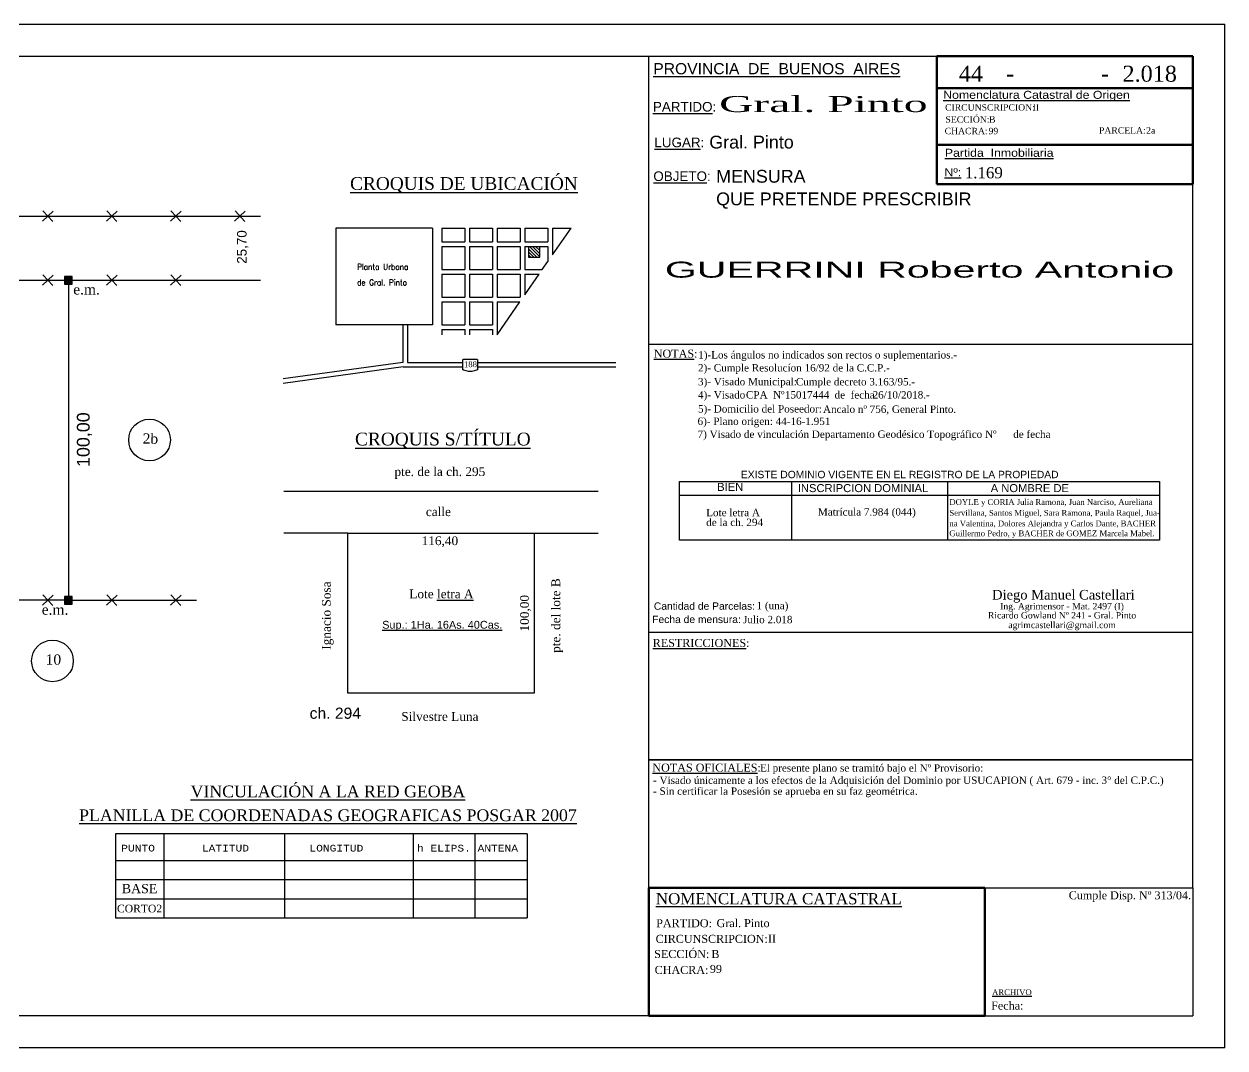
# Model space of a CAD drawing. Header units: metres. Extents: x 6347914 to 6348703, y 6121556 to 6121876.
# Drawn here: x 6348328.2 to 6348703.4, y 6121555.6 to 6121875.6 of the extents above; entities that cross this region are included whole.
import ezdxf
from ezdxf.enums import TextEntityAlignment as Align

# ---------------------------------------------------------------- set-up
doc = ezdxf.new("R2010")
doc.units = ezdxf.units.M
doc.linetypes.add('DASHED', pattern=[0.75, 0.5, -0.25])
doc.layers.get('0').update_dxf_attribs({"linetype": 'CONTINUOUS'})
for name, color, linetype in [('0K-UBICACION', 7, 'CONTINUOUS'), ('CARATULA', 7, 'CONTINUOUS'), ('COTAS', 134, 'CONTINUOUS'), ('CROQUIS', 2, 'CONTINUOUS'), ('Cuadricula', 210, 'CONTINUOUS'), ('manz2', 90, 'CONTINUOUS'), ('Mensura', 7, 'CONTINUOUS')]:
    doc.layers.add(name, color=color, linetype=linetype)
doc.styles.add('ARIAL', font='arial.ttf')
doc.styles.add('Mensura_medio', font='arial.ttf', dxfattribs={"height": 1})
doc.styles.add('ROMANS', font='romans.shx', dxfattribs={"height": 2.5})
doc.styles.get("Standard").update_dxf_attribs({"font": 'times.ttf'})
doc.styles.add('style1', font='arial.ttf', dxfattribs={"height": 1})
doc.styles.add('Time New Roman', font='times.ttf')
doc.styles.add('Times New Roman', font='times.ttf')

# ---------------------------------------------------------------- blocks, each defined once
blk = doc.blocks.new('MENSUSUCAP-V3-MA')
at = {"layer": 'CARATULA', "color": 8}
for p, q in [((0, 90), (170, 90)), ((0, 0), (0, 90)), ((170, 0), (170, 90)), ((0, 0), (170, 0))]:
    blk.add_line(p, q, dxfattribs=at)
at = {"layer": 'CARATULA', "color": 2}
for s, height, style, p in [('%%UNOTAS%%U:', 2.5, 'Time New Roman', (1.54, 85.74)), ('Cantidad de Parcelas:', 2.3, 'ARIAL', (1.56, 6.95)), ('Fecha de mensura:', 2.3, 'ARIAL', (1.05, 2.79))]:
    blk.add_text(s, height=height, dxfattribs=dict(at, style=style)).set_placement(p)
at = {"layer": 'CARATULA', "color": 3, "style": 'Time New Roman'}
for s, p in [('2)- Cumple Resolucíon 16/92 de la C.C.P.-', (15.36, 81.42)), ('3)- Visado Municipal:', (15.36, 77.09)), ('4)- Visado          Nº                  de  fecha', (15.36, 72.97)), ('5)- Domicilio del Poseedor:', (15.36, 68.59))]:
    blk.add_text(s, height=2.3, dxfattribs=at).set_placement(p)
at = {"layer": 'CARATULA', "color": 3, "style": 'Time New Roman', "flags": 4}
for tag, p in [('NOTA1', (15.43, 85.47)), ('VISADOMUNICIPALNº', (45.93, 77.06)), ('CPA/CPI', (30.34, 72.97)), ('NºDEVISADO', (43.58, 72.97)), ('FECHADEVISADO', (74, 72.97)), ('DOMICILIOPROPIETARIO', (54.41, 68.48)), ('NOTA06', (15.22, 64.71)), ('NOTA07', (15.22, 60.66)), ('NOTA08', (15.22, 56.89)), ('NOTA09', (15.22, 52.93)), ('NOTA10', (15.22, 49.16)), ('NOTA11', (15.22, 45.41)), ('NOTA12', (15.22, 41.6)), ('NOTA13', (15.22, 37.73)), ('NOTA14', (15.22, 34.37)), ('NOTA15', (15.22, 30.83)), ('NOTA16', (15.22, 27.59)), ('NOTA17', (15.22, 24.04)), ('NOTA18', (15.22, 20.6)), ('CANTIDADPARCELAS', (33.66, 7.11)), ('FECHAMENSURA', (29.43, 2.74))]:
    blk.add_attdef(tag, p, '', height=2.3, dxfattribs=at)
at = {"layer": 'CARATULA', "color": 4, "style": 'Time New Roman', "flags": 4}
blk.add_attdef('NOMBREPROFESIONAL', text='', height=3, dxfattribs=at).set_placement((129.51, 10.15), align=Align.CENTER)
at = {"layer": 'CARATULA', "color": 2, "style": 'Time New Roman', "flags": 4}
for tag, p in [('TITULO-MATRICULANº', (129.09, 7.06)), ('DOMICILIOPROFESIONAL', (129.09, 4.22)), ('E-MAIL', (129.09, 1.2))]:
    blk.add_attdef(tag, text='', height=2, dxfattribs=at).set_placement(p, align=Align.CENTER)
blk = doc.blocks.new('MENS-V4-MA')
at = {"layer": 'CARATULA', "color": 8}
for p, q in [((0, 40), (170, 40)), ((0, 40), (170, 40)), ((0, 0), (0, 40)), ((170, 0), (170, 40)), ((0, 0), (170, 0)), ((170, 0), (0, 0))]:
    blk.add_line(p, q, dxfattribs=at)
at = {"layer": 'CARATULA', "color": 2, "style": 'Time New Roman'}
blk.add_text('%%uRESTRICCIONES%%U:', height=2.5, dxfattribs=at).set_placement((1.22, 35.33))
at = {"layer": 'CARATULA', "color": 3, "style": 'Time New Roman', "flags": 4}
for tag, p in [('RESTRICCION01', (1.84, 30.77)), ('RESTRICCION02', (1.84, 27.01)), ('RESTRICCION03', (1.84, 23.14)), ('RESTRICCION04', (1.84, 19.26)), ('RESTRICCION05', (1.84, 15.34)), ('RESTRICCION06', (1.84, 11.47)), ('RESTRICCION07', (1.84, 7.56)), ('RESTRICCION08', (1.84, 3.65))]:
    blk.add_attdef(tag, p, '', height=2.3, dxfattribs=at)
blk = doc.blocks.new('MENS-V6-MA')
at = {"layer": 'CARATULA', "color": 8, "lineweight": 80}
for p, q in [((105, 40), (0, 40)), ((0, 40), (0, 0)), ((105, 0), (105, 40)), ((105, 0), (0, 0))]:
    blk.add_line(p, q, dxfattribs=at)
at = {"layer": 'CARATULA', "color": 3, "style": 'Time New Roman'}
blk.add_text('%%UNOMENCLATURA CATASTRAL', height=3.5, dxfattribs=at).set_placement((2.19, 34.89))
at = {"layer": 'CARATULA', "color": 2, "linetype": 'Continuous', "lineweight": 25, "style": 'Times New Roman'}
for s, p in [('PARTIDO:', (2.29, 27.74)), ('CIRCUNSCRIPCION:', (2.12, 22.86))]:
    blk.add_text(s, height=2.5, dxfattribs=at).set_placement(p)
at = {"layer": 'CARATULA', "color": 3, "linetype": 'Continuous', "lineweight": 25, "style": 'Times New Roman'}
for tag, p in [('EXALTACION_DE_LA_CRUZ_XXXXXXX', (21.16, 27.76)), ('XXXXX', (86.53, 27.9)), ('XXXX', (37.22, 22.92)), ('XXXXXX', (86.31, 22.76)), ('XXX', (19.53, 18.12)), ('XXXXXX', (86.28, 17.66)), ('XXXXX', (20.19, 13.15)), ('XXXXXX', (17.83, 8.07))]:
    blk.add_attdef(tag, p, '', height=2.5, dxfattribs=at)
at = {"layer": 'CARATULA', "color": 2, "linetype": 'Continuous', "lineweight": 25, "style": 'Times New Roman'}
for tag, p in [('FRACCIÓN:', (65.91, 27.9)), ('PARCELA:', (65.67, 17.66)), ('CHACRA:', (1.82, 13.15))]:
    blk.add_attdef(tag, p, '', height=2.5, dxfattribs=at)
for tag, p in [('MANZANA:', (85.78, 22.76)), ('SECCIÓN:', (18.87, 18.12)), ('QUINTA:', (17.37, 8.07))]:
    blk.add_attdef(tag, text='', height=2.5, dxfattribs=at).set_placement(p, align=Align.RIGHT)
at = {"layer": 'CARATULA', "color": 3, "style": 'Time New Roman', "flags": 4}
blk.add_attdef('LOCALIDADFECHA', (3.81, 2.82), '', height=2.2, dxfattribs=at)
blk = doc.blocks.new('MENSUSUCAP-V5-MA')
at = {"color": 8}
for p, q in [((0, 0), (170, 0)), ((0, -40), (0, 0)), ((170, -40), (170, 0)), ((0, 0), (170, 0)), ((0, -40), (170, -40))]:
    blk.add_line(p, q, dxfattribs=at)
at = {"layer": 'CARATULA', "color": 2, "style": 'Time New Roman'}
blk.add_text('%%UNOTAS OFICIALES%%U:', height=2.5, dxfattribs=at).set_placement((1.1, -3.64))
at = {"layer": 'CARATULA', "color": 3, "style": 'Time New Roman'}
for s, p in [('El presente plano se tramitó bajo el Nº Provisorio:', (34.73, -3.64)), ('- Visado únicamente a los efectos de la Adquisición del Dominio por USUCAPION ( Art. 679 - inc. 3%%d del C.P.C.)', (1.32, -7.47)), ('- Sin certificar la Posesión se aprueba en su faz geométrica.', (1.32, -10.88))]:
    blk.add_text(s, height=2.3, dxfattribs=at).set_placement(p)
at = {"layer": 'CARATULA', "color": 3, "style": 'Time New Roman', "flags": 4}
for tag, p in [('NROPROVISORIO', (103.39, -3.62)), ('NOTAOFICIAL01', (1.43, -14.68)), ('NOTAOFICIAL02', (1.64, -18.43)), ('NOTAOFICIAL03', (1.64, -21.91)), ('NOTAOFICIAL04', (1.64, -25.43)), ('NOTAOFICIAL05', (1.63, -29.16)), ('NOTAOFICIAL06', (1.64, -33.02)), ('NOTAOFICIAL07', (1.64, -36.85))]:
    blk.add_attdef(tag, p, '', height=2.3, dxfattribs=at)
blk = doc.blocks.new('MENS-V7-MA')
at = {"layer": 'CARATULA', "color": 8}
for p, q in [((0, 40), (65, 40)), ((0, 40), (0, 0)), ((65, 40), (65, 0)), ((0, 0), (65, 0))]:
    blk.add_line(p, q, dxfattribs=at)
at = {"layer": 'CARATULA', "color": 3, "style": 'Time New Roman'}
blk.add_text('%%uARCHIVO', height=1.8, dxfattribs=at).set_placement((2.24, 6.53))
at = {"layer": 'CARATULA', "color": 2, "style": 'Time New Roman'}
blk.add_text('Fecha:', height=2.5, dxfattribs=at).set_placement((1.95, 2))
at = {"layer": 'CARATULA', "color": 3, "insert": (26.2, 38.97), "char_height": 2.5, "width": 38.7986, "attachment_point": 1}
blk.add_mtext('\\fRomantic|b0|i0|c2|p2;\\C2;Cumple Disp. Nº 313/04.', dxfattribs=at)
at = {"layer": 'CARATULA', "color": 3, "style": 'Time New Roman', "flags": 4}
blk.add_attdef('FILEFECHA', (11.72, 1.86), '', height=2.5, dxfattribs=at)
blk = doc.blocks.new('MENSUSUCAP-V1-MA')
at = {"layer": 'CARATULA', "color": 8}
for p, q in [((0, 90), (90, 90)), ((0, 0), (0, 90)), ((90, 50), (90, 90)), ((90, 50), (170, 50)), ((170, 0), (170, 50)), ((0, 0), (170, 0))]:
    blk.add_line(p, q, dxfattribs=at)
at = {"layer": 'CARATULA', "color": 2, "style": 'ARIAL'}
for s, height, p in [('%%uPROVINCIA  DE  BUENOS  AIRES', 3.5, (1.39, 84.29)), ('%%uPARTIDO%%U:', 3, (1.27, 72.64)), ('%%uLUGAR%%U:', 3, (1.72, 61.5)), ('%%uOBJETO%%U:', 3, (1.4, 50.94))]:
    blk.add_text(s, height=height, dxfattribs=at).set_placement(p)
at = {"layer": 'CARATULA', "color": 3, "style": 'ARIAL'}
for s, p in [('MENSURA', (21.02, 50.41)), ('QUE PRETENDE PRESCRIBIR', (21.02, 43.35))]:
    blk.add_text(s, height=4, dxfattribs=at).set_placement(p)
at = {"layer": 'CARATULA', "color": 3, "style": 'Time New Roman', "width": 8.819893, "flags": 4}
blk.add_attdef('PARTIDO', text='', height=5, dxfattribs=at).set_placement((21.95, 72.49), (87.07, 72.49), align=Align.FIT)
at = {"layer": 'CARATULA', "color": 3, "style": 'ARIAL', "flags": 4}
blk.add_attdef('LUGAR', (18.87, 61.1), '', height=4, dxfattribs=at)
at = {"layer": 'CARATULA', "color": 6, "style": 'ARIAL', "flags": 4}
for tag, width, p, p2 in [('POSEEDOR-RENGLÓN1', 20.253992, (5, 30.76), (162.36, 30.76)), ('POSEEDOR-RENGLÓN2', 20.48133, (5, 20.74), (164.12, 20.74)), ('POSEEDOR-RENGLÓN3', 20.538165, (5, 8.44), (164.57, 8.44))]:
    blk.add_attdef(tag, text='', height=5, dxfattribs=dict(at, width=width)).set_placement(p, p2, align=Align.FIT)
blk = doc.blocks.new('MENS-V2-MA')
at = {"layer": 'CARATULA', "color": 8, "lineweight": 80}
for p, q in [((0, 40), (80, 40)), ((0, 40), (0, 0)), ((80, 40), (80, 0)), ((80, 30), (0, 30)), ((0, 12.26), (80, 12.26)), ((0, 0), (80, 0))]:
    blk.add_line(p, q, dxfattribs=at)
at = {"layer": 'CARATULA', "color": 3, "style": 'Time New Roman'}
for p in [(21.63, 32.04), (51.25, 32.04)]:
    blk.add_text('-', height=5, dxfattribs=at).set_placement(p)
at = {"layer": 'CARATULA', "color": 2, "style": 'ARIAL', "width": 1.1}
for s, p in [('%%uNomenclatura Catastral de Origen', (1.97, 26.62)), ('%%uPartida  Inmobiliaria', (2.48, 8.5)), ('%%UNº:', (2.35, 2.41))]:
    blk.add_text(s, height=2.5, dxfattribs=at).set_placement(p)
at = {"layer": 'CARATULA', "color": 2, "lineweight": 25, "style": 'Times New Roman'}
blk.add_text('CIRCUNSCRIPCION:', height=2, dxfattribs=at).set_placement((2.55, 22.94))
at = {"layer": 'CARATULA', "color": 3, "style": 'Time New Roman'}
for tag, p in [('XXX', (10.62, 31.97)), ('XXXX', (37.84, 31.97)), ('XXXX', (66.48, 31.97))]:
    blk.add_attdef(tag, text='', height=5, dxfattribs=at).set_placement(p, align=Align.CENTER)
at = {"layer": 'CARATULA', "color": 3, "linetype": 'Continuous', "lineweight": 25, "style": 'Times New Roman'}
for tag, p, height in [('XXXX', (29.92, 22.95), 2), ('XXXXX', (66.74, 23.08), 2), ('XXXXX', (16.28, 19.18), 2), ('XXXXX', (66.65, 19.49), 2), ('XXXXX', (16.15, 15.57), 2), ('XXXXXX', (66.72, 15.75), 2), ('1234567890123456789012345', (8.71, 1.78), 3.5)]:
    blk.add_attdef(tag, p, '', height=height, dxfattribs=at)
at = {"layer": 'CARATULA', "color": 2, "linetype": 'Continuous', "lineweight": 25, "style": 'Times New Roman'}
for tag, p in [('FRACCIÓN:', (50.63, 23.08)), ('SECCIÓN:', (2.41, 19.18)), ('MANZANA:', (50.45, 19.49)), ('CHACRA:', (2.41, 15.57)), ('PARCELA:', (50.63, 15.75))]:
    blk.add_attdef(tag, p, '', height=2, dxfattribs=at)
blk = doc.blocks.new('CUADRO')
at = {"layer": 'CARATULA', "color": 8}
for p, q in [((0, 18.34), (150, 18.34)), ((0, 0), (0, 18.34)), ((35, 18.34), (35, 0)), ((83.69, 18.34), (83.69, 0)), ((150, 18.34), (150, 0)), ((0, 14), (150, 14)), ((150, 0), (0, 0))]:
    blk.add_line(p, q, dxfattribs=at)
at = {"layer": 'CARATULA', "color": 2, "style": 'ARIAL'}
for s, height, p in [('EXISTE DOMINIO VIGENTE EN EL REGISTRO DE LA PROPIEDAD', 2.3, (19.16, 19.33)), ('BIEN', 2.5, (11.76, 15.35)), ('INSCRIPCION DOMINIAL', 2.5, (36.95, 14.98)), ('A NOMBRE DE', 2.5, (97.22, 14.98))]:
    blk.add_text(s, height=height, dxfattribs=at).set_placement(p)
at = {"layer": 'CARATULA', "color": 3, "style": 'Time New Roman', "flags": 4}
for tag, p in [('BIENRENGLON01', (1.3, 10.55)), ('INSCRIPCIONDOMINIAL01', (37.14, 10.94)), ('ANOMBREDE01', (84.29, 10.98)), ('BIENRENGLON02', (1.38, 7.44)), ('INSCRIPCIONDOMINIAL02', (37.14, 7.64)), ('ANOMBREDE02', (84.29, 7.59)), ('BIENRENGLON03', (1.38, 4.37)), ('INSCRIPCIONDOMINIAL03', (37.14, 4.45)), ('ANOMBREDE03', (84.29, 4.28)), ('BIENRENGLON04', (1.38, 1.31)), ('INSCRIPCIONDOMINIAL04', (37.14, 1.26)), ('ANOMBREDE04', (84.29, 1.18))]:
    blk.add_attdef(tag, p, '', height=2.3, dxfattribs=at)

msp = doc.modelspace()

# ---------------------------------------------------------------- hatches: boundary and pattern name
h = msp.add_hatch()
h.set_pattern_fill('ANSI31', color=1, scale=0.02, style=0)
h.set_pattern_definition([(45, (6348505.816535, 6121315.689225), (-0.044901281, 0.044901281), [])])
h.paths.add_polyline_path([(6348342.03, 6121795.56), (6348342.03, 6121796.76), (6348340.83, 6121796.76), (6348340.83, 6121794.36), (6348342.03, 6121794.36)])
h.paths.add_polyline_path([(6348343.23, 6121795.56), (6348342.03, 6121795.56), (6348342.03, 6121794.36), (6348343.23, 6121794.36)])
h.paths.add_polyline_path([(6348343.23, 6121796.76), (6348342.03, 6121796.76), (6348342.03, 6121795.56), (6348343.23, 6121795.56)])
h = msp.add_hatch()
h.set_pattern_fill('ANSI31', color=1, scale=0.02, style=0)
h.set_pattern_definition([(45, (6348505.816535, 6121215.689225), (-0.044901281, 0.044901281), [])])
h.paths.add_polyline_path([(6348342.03, 6121695.56), (6348342.03, 6121696.76), (6348340.83, 6121696.76), (6348340.83, 6121694.36), (6348342.03, 6121694.36)])
h.paths.add_polyline_path([(6348343.23, 6121695.56), (6348342.03, 6121695.56), (6348342.03, 6121694.36), (6348343.23, 6121694.36)])
h.paths.add_polyline_path([(6348343.23, 6121696.76), (6348342.03, 6121696.76), (6348342.03, 6121695.56), (6348343.23, 6121695.56)])
at = {"layer": 'Cuadricula'}
h = msp.add_hatch(dxfattribs=at)
h.set_pattern_fill('ANSI31', color=1, scale=0.216, angle=90, style=0)
h.set_pattern_definition([(135, (863091.3318, 833175.67714), (-0.48493383054, -0.48493383054), [])])
h.paths.add_polyline_path([(6348485.77, 6121802.76), (6348489.28, 6121802.76), (6348489.28, 6121806.08), (6348485.77, 6121806.08)])

# ---------------------------------------------------------------- linework, layer by layer
at = {"color": 2}
for p, q in [((6348343.23, 6121794.36), (6348343.23, 6121796.76)), ((6348340.83, 6121794.36), (6348343.23, 6121794.36)), ((6348340.83, 6121694.36), (6348343.23, 6121694.36)), ((6348343.23, 6121694.36), (6348343.23, 6121696.76))]:
    msp.add_line(p, q, dxfattribs=at)
for points in [[(6348343.23, 6121796.76), (6348340.83, 6121796.76), (6348340.83, 6121794.36), (6348343.23, 6121794.36)], [(6348343.23, 6121696.76), (6348340.83, 6121696.76), (6348340.83, 6121694.36), (6348343.23, 6121694.36)]]:
    msp.add_lwpolyline(points, close=True, dxfattribs=at)
for centre in [(6348367.38, 6121745.63), (6348337.06, 6121676.59)]:
    msp.add_circle(centre, 6.51, dxfattribs=at)
at = {"layer": '0K-UBICACION', "color": 2}
for p, q in [((6348165.63, 6121815.56), (6348402.03, 6121815.56)), ((6348485.77, 6121806.08), (6348485.77, 6121802.76)), ((6348485.77, 6121806.08), (6348489.28, 6121806.08)), ((6348485.77, 6121802.76), (6348489.28, 6121802.76)), ((6348489.28, 6121802.76), (6348489.28, 6121806.08)), ((6348342.03, 6121795.56), (6348402.03, 6121795.56)), ((6348409.38, 6121729.68), (6348507.58, 6121729.68)), ((6348429.38, 6121716.55), (6348409.38, 6121716.55)), ((6348487.58, 6121716.55), (6348507.58, 6121716.55)), ((6348342.03, 6121695.56), (6348382.03, 6121695.56))]:
    msp.add_line(p, q, dxfattribs=at)
at = {"layer": '0K-UBICACION', "color": 1}
for p, q in [((6348333.97, 6121814.03), (6348337.27, 6121817.09)), ((6348337.15, 6121813.91), (6348334.09, 6121817.21)), ((6348353.97, 6121814.03), (6348357.27, 6121817.09)), ((6348357.15, 6121813.91), (6348354.09, 6121817.21)), ((6348373.97, 6121814.03), (6348377.27, 6121817.09)), ((6348377.15, 6121813.91), (6348374.09, 6121817.21)), ((6348393.97, 6121814.03), (6348397.27, 6121817.09)), ((6348397.15, 6121813.91), (6348394.09, 6121817.21)), ((6348455.82, 6121811.84), (6348425.58, 6121811.84)), ((6348425.58, 6121811.84), (6348425.58, 6121781.6)), ((6348455.82, 6121811.84), (6348455.82, 6121781.6)), ((6348458.7, 6121811.84), (6348458.7, 6121807.52)), ((6348458.7, 6121811.84), (6348465.9, 6121811.84)), ((6348465.9, 6121811.84), (6348465.9, 6121807.52)), ((6348467.34, 6121811.84), (6348467.34, 6121807.52)), ((6348467.34, 6121811.84), (6348474.54, 6121811.84)), ((6348474.54, 6121811.84), (6348474.54, 6121807.52)), ((6348475.98, 6121811.84), (6348475.98, 6121807.52)), ((6348475.98, 6121811.84), (6348483.18, 6121811.84)), ((6348483.18, 6121811.84), (6348483.18, 6121807.52)), ((6348484.62, 6121811.84), (6348484.62, 6121807.52)), ((6348484.62, 6121811.84), (6348491.82, 6121811.84)), ((6348491.82, 6121811.84), (6348491.82, 6121807.52)), ((6348493.26, 6121811.84), (6348493.26, 6121803.44)), ((6348493.26, 6121811.84), (6348499.08, 6121811.84)), ((6348493.26, 6121803.44), (6348499.08, 6121811.84)), ((6348458.7, 6121807.52), (6348465.9, 6121807.52)), ((6348467.34, 6121807.52), (6348474.54, 6121807.52)), ((6348475.98, 6121807.52), (6348483.18, 6121807.52)), ((6348484.62, 6121807.52), (6348491.82, 6121807.52)), ((6348458.7, 6121806.08), (6348458.7, 6121798.88)), ((6348458.7, 6121806.08), (6348465.9, 6121806.08)), ((6348465.9, 6121806.08), (6348465.9, 6121798.88)), ((6348467.34, 6121806.08), (6348467.34, 6121798.88)), ((6348467.34, 6121806.08), (6348474.54, 6121806.08)), ((6348474.54, 6121806.08), (6348474.54, 6121798.88)), ((6348475.98, 6121806.08), (6348475.98, 6121798.88)), ((6348475.98, 6121806.08), (6348483.18, 6121806.08)), ((6348483.18, 6121806.08), (6348483.18, 6121798.88)), ((6348484.62, 6121806.08), (6348484.62, 6121798.88)), ((6348484.62, 6121806.08), (6348485.77, 6121806.08)), ((6348489.28, 6121806.08), (6348491.82, 6121806.08)), ((6348491.82, 6121806.08), (6348491.82, 6121801.36)), ((6348490.1, 6121798.88), (6348491.82, 6121801.36)), ((6348333.97, 6121794.03), (6348337.27, 6121797.09)), ((6348337.15, 6121793.91), (6348334.09, 6121797.21)), ((6348353.97, 6121794.03), (6348357.27, 6121797.09)), ((6348357.15, 6121793.91), (6348354.09, 6121797.21)), ((6348373.97, 6121794.03), (6348377.27, 6121797.09)), ((6348377.15, 6121793.91), (6348374.09, 6121797.21)), ((6348458.7, 6121798.88), (6348465.9, 6121798.88)), ((6348458.7, 6121797.44), (6348458.7, 6121790.24)), ((6348458.7, 6121797.44), (6348465.9, 6121797.44)), ((6348465.9, 6121797.44), (6348465.9, 6121790.24)), ((6348467.34, 6121798.88), (6348474.54, 6121798.88)), ((6348467.34, 6121797.44), (6348467.34, 6121790.24)), ((6348467.34, 6121797.44), (6348474.54, 6121797.44)), ((6348474.54, 6121797.44), (6348474.54, 6121790.24)), ((6348475.98, 6121798.88), (6348483.18, 6121798.88)), ((6348475.98, 6121797.44), (6348475.98, 6121790.24)), ((6348475.98, 6121797.44), (6348483.18, 6121797.44)), ((6348483.18, 6121797.44), (6348483.18, 6121790.24)), ((6348484.62, 6121798.88), (6348490.1, 6121798.88)), ((6348484.62, 6121797.44), (6348484.62, 6121790.97)), ((6348484.62, 6121797.44), (6348489.1, 6121797.44)), ((6348484.62, 6121790.97), (6348489.1, 6121797.44)), ((6348458.7, 6121790.24), (6348465.9, 6121790.24)), ((6348458.7, 6121788.8), (6348458.7, 6121781.6)), ((6348458.7, 6121788.8), (6348465.9, 6121788.8)), ((6348465.9, 6121788.8), (6348465.9, 6121781.6)), ((6348467.34, 6121790.24), (6348474.54, 6121790.24)), ((6348467.34, 6121788.8), (6348467.34, 6121781.6)), ((6348467.34, 6121788.8), (6348474.54, 6121788.8)), ((6348474.54, 6121788.8), (6348474.54, 6121781.6)), ((6348475.98, 6121790.24), (6348483.18, 6121790.24)), ((6348475.98, 6121788.8), (6348475.98, 6121778.5)), ((6348475.98, 6121778.5), (6348483.11, 6121788.8)), ((6348475.98, 6121788.8), (6348483.11, 6121788.8)), ((6348455.82, 6121781.6), (6348425.58, 6121781.6)), ((6348446.51, 6121781.6), (6348446.51, 6121769.89)), ((6348447.95, 6121781.6), (6348447.95, 6121769.89)), ((6348458.7, 6121781.6), (6348465.9, 6121781.6)), ((6348467.34, 6121781.6), (6348474.54, 6121781.6)), ((6348458.7, 6121780.16), (6348465.9, 6121780.16)), ((6348458.7, 6121780.16), (6348458.7, 6121778.5)), ((6348465.9, 6121780.16), (6348465.9, 6121778.5)), ((6348467.34, 6121780.16), (6348474.54, 6121780.16)), ((6348467.34, 6121780.16), (6348467.34, 6121778.5)), ((6348474.54, 6121780.16), (6348474.54, 6121778.5)), ((6348446.51, 6121769.89), (6348409.12, 6121764.76)), ((6348447.95, 6121769.89), (6348465.27, 6121769.89)), ((6348469.83, 6121769.89), (6348513.06, 6121769.89)), ((6348446.61, 6121768.45), (6348409.12, 6121763.31)), ((6348446.61, 6121768.45), (6348465.27, 6121768.45)), ((6348469.83, 6121768.45), (6348513.06, 6121768.45)), ((6348333.97, 6121694.03), (6348337.27, 6121697.09)), ((6348337.15, 6121693.91), (6348334.09, 6121697.21)), ((6348353.97, 6121694.03), (6348357.27, 6121697.09)), ((6348357.15, 6121693.91), (6348354.09, 6121697.21)), ((6348373.97, 6121694.03), (6348377.27, 6121697.09)), ((6348377.15, 6121693.91), (6348374.09, 6121697.21))]:
    msp.add_line(p, q, dxfattribs=at)
at = {"layer": '0K-UBICACION', "color": 5}
for p, q in [((6348225.63, 6121795.56), (6348342.03, 6121795.56)), ((6348342.03, 6121795.56), (6348342.03, 6121695.56)), ((6348429.38, 6121716.55), (6348487.58, 6121716.55)), ((6348429.38, 6121666.55), (6348429.38, 6121716.55)), ((6348487.58, 6121716.55), (6348487.58, 6121666.55)), ((6348342.03, 6121695.56), (6348225.63, 6121695.56)), ((6348487.58, 6121666.55), (6348429.38, 6121666.55))]:
    msp.add_line(p, q, dxfattribs=at)
at = {"layer": '0K-UBICACION', "color": 1}
msp.add_lwpolyline([(6348465.27, 6121770.64, -0.414214), (6348465.53, 6121770.9), (6348469.57, 6121770.9, -0.414214), (6348469.83, 6121770.64), (6348469.83, 6121767.7, -0.414214), (6348469.57, 6121767.44), (6348468.05, 6121767.08, -0.118312), (6348467.05, 6121767.08), (6348465.53, 6121767.44, -0.414214), (6348465.27, 6121767.7)], format="xyb", close=True, dxfattribs=at)
at = {"layer": 'CARATULA', "color": 1}
msp.add_line((6348123.39, 6121875.62), (6348523.39, 6121875.62), dxfattribs=at)
at = {"layer": 'CARATULA', "color": 1, "linetype": 'Continuous'}
for p, q in [((6348523.39, 6121875.62), (6348703.39, 6121875.62)), ((6348703.39, 6121555.62), (6348703.39, 6121875.62)), ((6348523.39, 6121555.62), (6348123.39, 6121555.62)), ((6348703.39, 6121555.62), (6348523.39, 6121555.62))]:
    msp.add_line(p, q, dxfattribs=at)
at = {"layer": 'CARATULA', "color": 8, "linetype": 'Continuous'}
for p, q in [((6348163.39, 6121865.62), (6348523.39, 6121865.62)), ((6348523.39, 6121565.62), (6348163.39, 6121565.62))]:
    msp.add_line(p, q, dxfattribs=at)
at = {"layer": 'Cuadricula', "color": 2}
for p, q in [((6348485.42, 6121622.54), (6348356.74, 6121622.54)), ((6348356.74, 6121622.54), (6348356.74, 6121596.25)), ((6348371.89, 6121622.54), (6348371.89, 6121596.25)), ((6348409.55, 6121622.54), (6348409.55, 6121596.25)), ((6348449.79, 6121622.54), (6348449.79, 6121596.25)), ((6348469.13, 6121596.25), (6348469.13, 6121622.54)), ((6348485.42, 6121622.54), (6348485.42, 6121596.25)), ((6348356.74, 6121614.25), (6348485.42, 6121614.25)), ((6348356.74, 6121608.25), (6348485.42, 6121608.25)), ((6348356.74, 6121602.25), (6348485.42, 6121602.25)), ((6348356.74, 6121596.25), (6348485.42, 6121596.25))]:
    msp.add_line(p, q, dxfattribs=at)

# ---------------------------------------------------------------- block references
ref = msp.add_blockref('MENSUSUCAP-V1-MA', (6348523.39, 6121775.62))
ref.add_attrib('PARTIDO', 'Gral. Pinto', dxfattribs={"layer": 'CARATULA', "color": 3, "height": 5, "style": 'Time New Roman', "width": 2.009695, "flags": 4}).set_placement((6348545.34, 6121848.11), (6348610.46, 6121848.11), align=Align.FIT)
ref.add_attrib('LUGAR', 'Gral. Pinto', (6348542.26, 6121836.72), dxfattribs={"layer": 'CARATULA', "color": 3, "height": 4, "style": 'ARIAL', "flags": 4})
ref.add_attrib('POSEEDOR-RENGLÓN2', 'GUERRINI Roberto Antonio', dxfattribs={"layer": 'CARATULA', "color": 6, "height": 5, "style": 'ARIAL', "width": 1.838099, "flags": 4}).set_placement((6348528.38, 6121796.36), (6348687.51, 6121796.36), align=Align.FIT)
ref = msp.add_blockref('MENS-V2-MA', (6348613.39, 6121825.62))
ref.add_attrib('SECCIÓN:', 'SECCIÓN:', (6348616.05, 6121844.8), dxfattribs={"layer": 'CARATULA', "color": 2, "linetype": 'Continuous', "lineweight": 25, "height": 2, "style": 'Times New Roman'})
ref.add_attrib('CHACRA:', 'CHACRA:', (6348615.8, 6121841.19), dxfattribs={"layer": 'CARATULA', "color": 2, "linetype": 'Continuous', "lineweight": 25, "height": 2, "style": 'Times New Roman'})
ref.add_attrib('PARCELA:', 'PARCELA:', (6348664.02, 6121841.37), dxfattribs={"layer": 'CARATULA', "color": 2, "linetype": 'Continuous', "lineweight": 25, "height": 2, "style": 'Times New Roman'})
ref.add_attrib('XXX', '44', dxfattribs={"layer": 'CARATULA', "color": 3, "height": 5, "style": 'Time New Roman'}).set_placement((6348624.01, 6121857.59), align=Align.CENTER)
ref.add_attrib('XXXX', '2.018', dxfattribs={"layer": 'CARATULA', "color": 3, "height": 5, "style": 'Time New Roman'}).set_placement((6348679.87, 6121857.59), align=Align.CENTER)
ref.add_attrib('XXXX', 'II', (6348643.31, 6121848.57), dxfattribs={"layer": 'CARATULA', "color": 3, "linetype": 'Continuous', "lineweight": 25, "height": 2, "style": 'Times New Roman'})
ref.add_attrib('XXXXX', 'B', (6348629.67, 6121844.8), dxfattribs={"layer": 'CARATULA', "color": 3, "linetype": 'Continuous', "lineweight": 25, "height": 2, "style": 'Times New Roman'})
ref.add_attrib('XXXXX', '99', (6348629.53, 6121841.19), dxfattribs={"layer": 'CARATULA', "color": 3, "linetype": 'Continuous', "lineweight": 25, "height": 2, "style": 'Times New Roman'})
ref.add_attrib('XXXXXX', '2a', (6348678.76, 6121841.37), dxfattribs={"layer": 'CARATULA', "color": 3, "linetype": 'Continuous', "lineweight": 25, "height": 2, "style": 'Times New Roman'})
ref.add_attrib('1234567890123456789012345', '1.169', (6348622.09, 6121827.4), dxfattribs={"layer": 'CARATULA', "color": 3, "linetype": 'Continuous', "lineweight": 25, "height": 3.5, "style": 'Times New Roman'})
ref = msp.add_blockref('MENSUSUCAP-V3-MA', (6348523.39, 6121685.62))
ref.add_attrib('NOTA1', '1)-Los ángulos no indicados son rectos o suplementarios.-', (6348538.82, 6121771.09), dxfattribs={"layer": 'CARATULA', "color": 3, "height": 2.3, "style": 'Time New Roman', "flags": 4})
ref.add_attrib('VISADOMUNICIPALNº', 'Cumple decreto 3.163/95.-', (6348569.32, 6121762.68), dxfattribs={"layer": 'CARATULA', "color": 3, "height": 2.3, "style": 'Time New Roman', "flags": 4})
ref.add_attrib('CPA/CPI', 'CPA', (6348553.73, 6121758.59), dxfattribs={"layer": 'CARATULA', "color": 3, "height": 2.3, "style": 'Time New Roman', "flags": 4})
ref.add_attrib('NºDEVISADO', '15017444', (6348565.88, 6121758.59), dxfattribs={"layer": 'CARATULA', "color": 3, "height": 2.3, "style": 'Time New Roman', "flags": 4})
ref.add_attrib('FECHADEVISADO', '26/10/2018.-', (6348593.3, 6121758.59), dxfattribs={"layer": 'CARATULA', "color": 3, "height": 2.3, "style": 'Time New Roman', "flags": 4})
ref.add_attrib('DOMICILIOPROPIETARIO', 'Ancalo nº 756, General Pinto.', (6348577.8, 6121754.1), dxfattribs={"layer": 'CARATULA', "color": 3, "height": 2.3, "style": 'Time New Roman', "flags": 4})
ref.add_attrib('NOTA06', '6)- Plano origen: 44-16-1.951', (6348538.61, 6121750.33), dxfattribs={"layer": 'CARATULA', "color": 3, "height": 2.3, "style": 'Time New Roman', "flags": 4})
ref.add_attrib('NOTA07', '7) Visado de vinculación Departamento Geodésico Topográfico Nº      de fecha ', (6348538.61, 6121746.29), dxfattribs={"layer": 'CARATULA', "color": 3, "height": 2.3, "style": 'Time New Roman', "flags": 4})
ref.add_attrib('CANTIDADPARCELAS', '1 (una)', (6348557.05, 6121692.73), dxfattribs={"layer": 'CARATULA', "color": 3, "height": 2.3, "style": 'Time New Roman', "flags": 4})
ref.add_attrib('FECHAMENSURA', 'Julio 2.018', (6348552.82, 6121688.36), dxfattribs={"layer": 'CARATULA', "color": 3, "height": 2.3, "style": 'Time New Roman', "flags": 4})
ref.add_attrib('NOMBREPROFESIONAL', 'Diego Manuel Castellari', dxfattribs={"layer": 'CARATULA', "color": 4, "height": 3, "style": 'Time New Roman', "flags": 4}).set_placement((6348652.9, 6121695.77), align=Align.CENTER)
ref.add_attrib('TITULO-MATRICULANº', 'Ing. Agrimensor - Mat. 2497 (I)', dxfattribs={"layer": 'CARATULA', "color": 2, "height": 2, "style": 'Time New Roman', "flags": 4}).set_placement((6348652.48, 6121692.68), align=Align.CENTER)
ref.add_attrib('DOMICILIOPROFESIONAL', 'Ricardo Gowland Nº 241 - Gral. Pinto', dxfattribs={"layer": 'CARATULA', "color": 2, "height": 2, "style": 'Time New Roman', "flags": 4}).set_placement((6348652.48, 6121689.84), align=Align.CENTER)
ref.add_attrib('E-MAIL', 'agrimcastellari@gmail.com', dxfattribs={"layer": 'CARATULA', "color": 2, "height": 2, "style": 'Time New Roman', "flags": 4}).set_placement((6348652.48, 6121686.82), align=Align.CENTER)
ref = msp.add_blockref('CUADRO', (6348532.98, 6121714.36))
ref.add_attrib('ANOMBREDE01', 'DOYLE y CORIA Julia Ramona, Juan Narciso, Aureliana ', (6348617.27, 6121725.34), dxfattribs={"layer": 'CARATULA', "color": 3, "height": 1.8, "style": 'Time New Roman', "flags": 4})
ref.add_attrib('BIENRENGLON02', '        Lote letra A ', (6348534.36, 6121721.8), dxfattribs={"layer": 'CARATULA', "color": 3, "height": 2.3, "style": 'Time New Roman', "flags": 4})
ref.add_attrib('INSCRIPCIONDOMINIAL02', '       Matrícula 7.984 (044)', (6348570.12, 6121722), dxfattribs={"layer": 'CARATULA', "color": 3, "height": 2.3, "style": 'Time New Roman', "flags": 4})
ref.add_attrib('ANOMBREDE02', 'Servillana, Santos Miguel, Sara Ramona, Paula Raquel, Jua-', (6348617.27, 6121721.95), dxfattribs={"layer": 'CARATULA', "color": 3, "height": 1.8, "style": 'Time New Roman', "flags": 4})
ref.add_attrib('BIENRENGLON03', '        de la ch. 294', (6348534.36, 6121718.74), dxfattribs={"layer": 'CARATULA', "color": 3, "height": 2.3, "style": 'Time New Roman', "flags": 4})
ref.add_attrib('ANOMBREDE03', 'na Valentina, Dolores Alejandra y Carlos Dante, BACHER', (6348617.27, 6121718.64), dxfattribs={"layer": 'CARATULA', "color": 3, "height": 1.8, "style": 'Time New Roman', "flags": 4})
ref.add_attrib('ANOMBREDE04', 'Guillermo Pedro, y BACHER de GOMEZ Marcela Mabel.', (6348617.27, 6121715.55), dxfattribs={"layer": 'CARATULA', "color": 3, "height": 1.8, "style": 'Time New Roman', "flags": 4})
for name, p in [('MENS-V4-MA', (6348523.39, 6121645.62)), ('MENS-V7-MA', (6348628.39, 6121565.62))]:
    msp.add_blockref(name, p)
at = {"color": 8}
msp.add_blockref('MENSUSUCAP-V5-MA', (6348523.39, 6121645.62), dxfattribs=at)
ref = msp.add_blockref('MENS-V6-MA', (6348523.39, 6121565.62))
ref.add_attrib('SECCIÓN:', 'SECCIÓN:', dxfattribs={"layer": 'CARATULA', "color": 2, "linetype": 'Continuous', "lineweight": 25, "height": 2.5, "style": 'Times New Roman'}).set_placement((6348542.26, 6121583.74), align=Align.RIGHT)
ref.add_attrib('CHACRA:', 'CHACRA:', (6348525.21, 6121578.77), dxfattribs={"layer": 'CARATULA', "color": 2, "linetype": 'Continuous', "lineweight": 25, "height": 2.5, "style": 'Times New Roman'})
ref.add_attrib('EXALTACION_DE_LA_CRUZ_XXXXXXX', 'Gral. Pinto', (6348544.55, 6121593.38), dxfattribs={"layer": 'CARATULA', "color": 3, "linetype": 'Continuous', "lineweight": 25, "height": 2.5, "style": 'Times New Roman'})
ref.add_attrib('XXXX', 'II', (6348560.61, 6121588.54), dxfattribs={"layer": 'CARATULA', "color": 3, "linetype": 'Continuous', "lineweight": 25, "height": 2.5, "style": 'Times New Roman'})
ref.add_attrib('XXX', 'B', (6348542.92, 6121583.74), dxfattribs={"layer": 'CARATULA', "color": 3, "linetype": 'Continuous', "lineweight": 25, "height": 2.5, "style": 'Times New Roman'})
ref.add_attrib('XXXXX', '     99', (6348537.73, 6121579.09), dxfattribs={"layer": 'CARATULA', "color": 3, "linetype": 'Continuous', "lineweight": 25, "height": 2.5, "style": 'Times New Roman'})

# ---------------------------------------------------------------- texts
at = {"color": 1, "style": 'Time New Roman'}
for p in [(6348343.54, 6121791.09), (6348333.71, 6121691.02)]:
    msp.add_text('e.m.', height=3.2, dxfattribs=at).set_placement(p)
at = {"color": 3, "insert": (6348358.54, 6121619.12), "char_height": 2.1, "width": 155.6509, "attachment_point": 1}
msp.add_mtext('{\\fCourier New|b0|i0|c0|p49;PUNTO^I^ILATITUD^I^I^ILONGITUD^I^Ih ELIPS. ANTENA}', dxfattribs=at)
at = {"layer": '0K-UBICACION', "color": 1, "linetype": 'Continuous', "style": 'ROMANS', "width": 0.9}
for s, p in [('Planta Urbana', (6348432.25, 6121798.81)), ('de Gral. Pinto', (6348432.25, 6121793.93))]:
    msp.add_text(s, height=1.8432, dxfattribs=at).set_placement(p)
at = {"layer": '0K-UBICACION', "color": 6, "linetype": 'DASHED'}
msp.add_text('188', height=1.803, rotation=0.3417, dxfattribs=at).set_placement((6348465.61, 6121768.37))
at = {"layer": 'COTAS', "color": 2}
for s, p in [('2b', (6348367.67, 6121746.07)), ('10', (6348337.36, 6121677.02))]:
    msp.add_text(s, height=3.2, rotation=359.347, dxfattribs=at).set_placement(p, align=Align.MIDDLE_CENTER)
at = {"layer": 'COTAS', "color": 2, "style": 'Time New Roman'}
for s, p in [('pte. de la ch. 295', (6348458.1, 6121735.74)), ('calle', (6348457.63, 6121723.22)), ('116,40', (6348458.1, 6121714.14)), ('Lote %%Uletra A', (6348458.58, 6121697.53)), ('Silvestre Luna', (6348458.1, 6121659.22))]:
    msp.add_text(s, height=2.75, dxfattribs=at).set_placement(p, align=Align.MIDDLE_CENTER)
for s, p in [('pte. del lote B', (6348494.32, 6121690.75)), ('Ignacio Sosa', (6348422.62, 6121690.75)), ('100,00', (6348484.53, 6121691.48))]:
    msp.add_text(s, height=2.75, rotation=90, dxfattribs=at).set_placement(p, align=Align.MIDDLE_CENTER)
at = {"layer": 'COTAS', "color": 3, "style": 'style1'}
for s, height, p in [('%%USup.: 1Ha. 16As. 40Cas.', 2.4417, (6348458.84, 6121687.88)), ('ch. 294', 3.5, (6348425.43, 6121660.24))]:
    msp.add_text(s, height=height, dxfattribs=at).set_placement(p, align=Align.MIDDLE_CENTER)
at = {"layer": 'CROQUIS', "style": 'Times New Roman'}
for s, height, p in [('%%UCROQUIS DE UBICACIÓN', 4, (6348465.61, 6121823.78)), ('%%UCROQUIS S/TÍTULO', 4, (6348459.02, 6121743.92)), ('%%UVINCULACIÓN A LA RED GEOBA', 3.68, (6348423.12, 6121633.95)), ('%%UPLANILLA DE COORDENADAS GEOGRAFICAS POSGAR 2007', 3.68, (6348423.12, 6121626.51))]:
    msp.add_text(s, height=height, dxfattribs=at).set_placement(p, align=Align.CENTER)
at = {"layer": 'manz2', "color": 3}
for s, height, p in [('BASE', 2.88, (6348364.27, 6121604)), ('CORTO2', 2.4, (6348364.27, 6121598))]:
    msp.add_text(s, height=height, dxfattribs=at).set_placement(p, align=Align.CENTER)
at = {"layer": 'Mensura', "color": 2, "style": 'Mensura_medio'}
msp.add_text('25,70', height=3, rotation=90, dxfattribs=at).set_placement((6348396.21, 6121805.93), align=Align.MIDDLE_CENTER)
at = {"layer": 'Mensura', "color": 2, "insert": (6348347.05, 6121745.73), "char_height": 4, "attachment_point": 5, "rotation": 90, "style": 'Mensura_medio'}
msp.add_mtext('100,00', dxfattribs=at)

doc.saveas('drawing.dxf')
